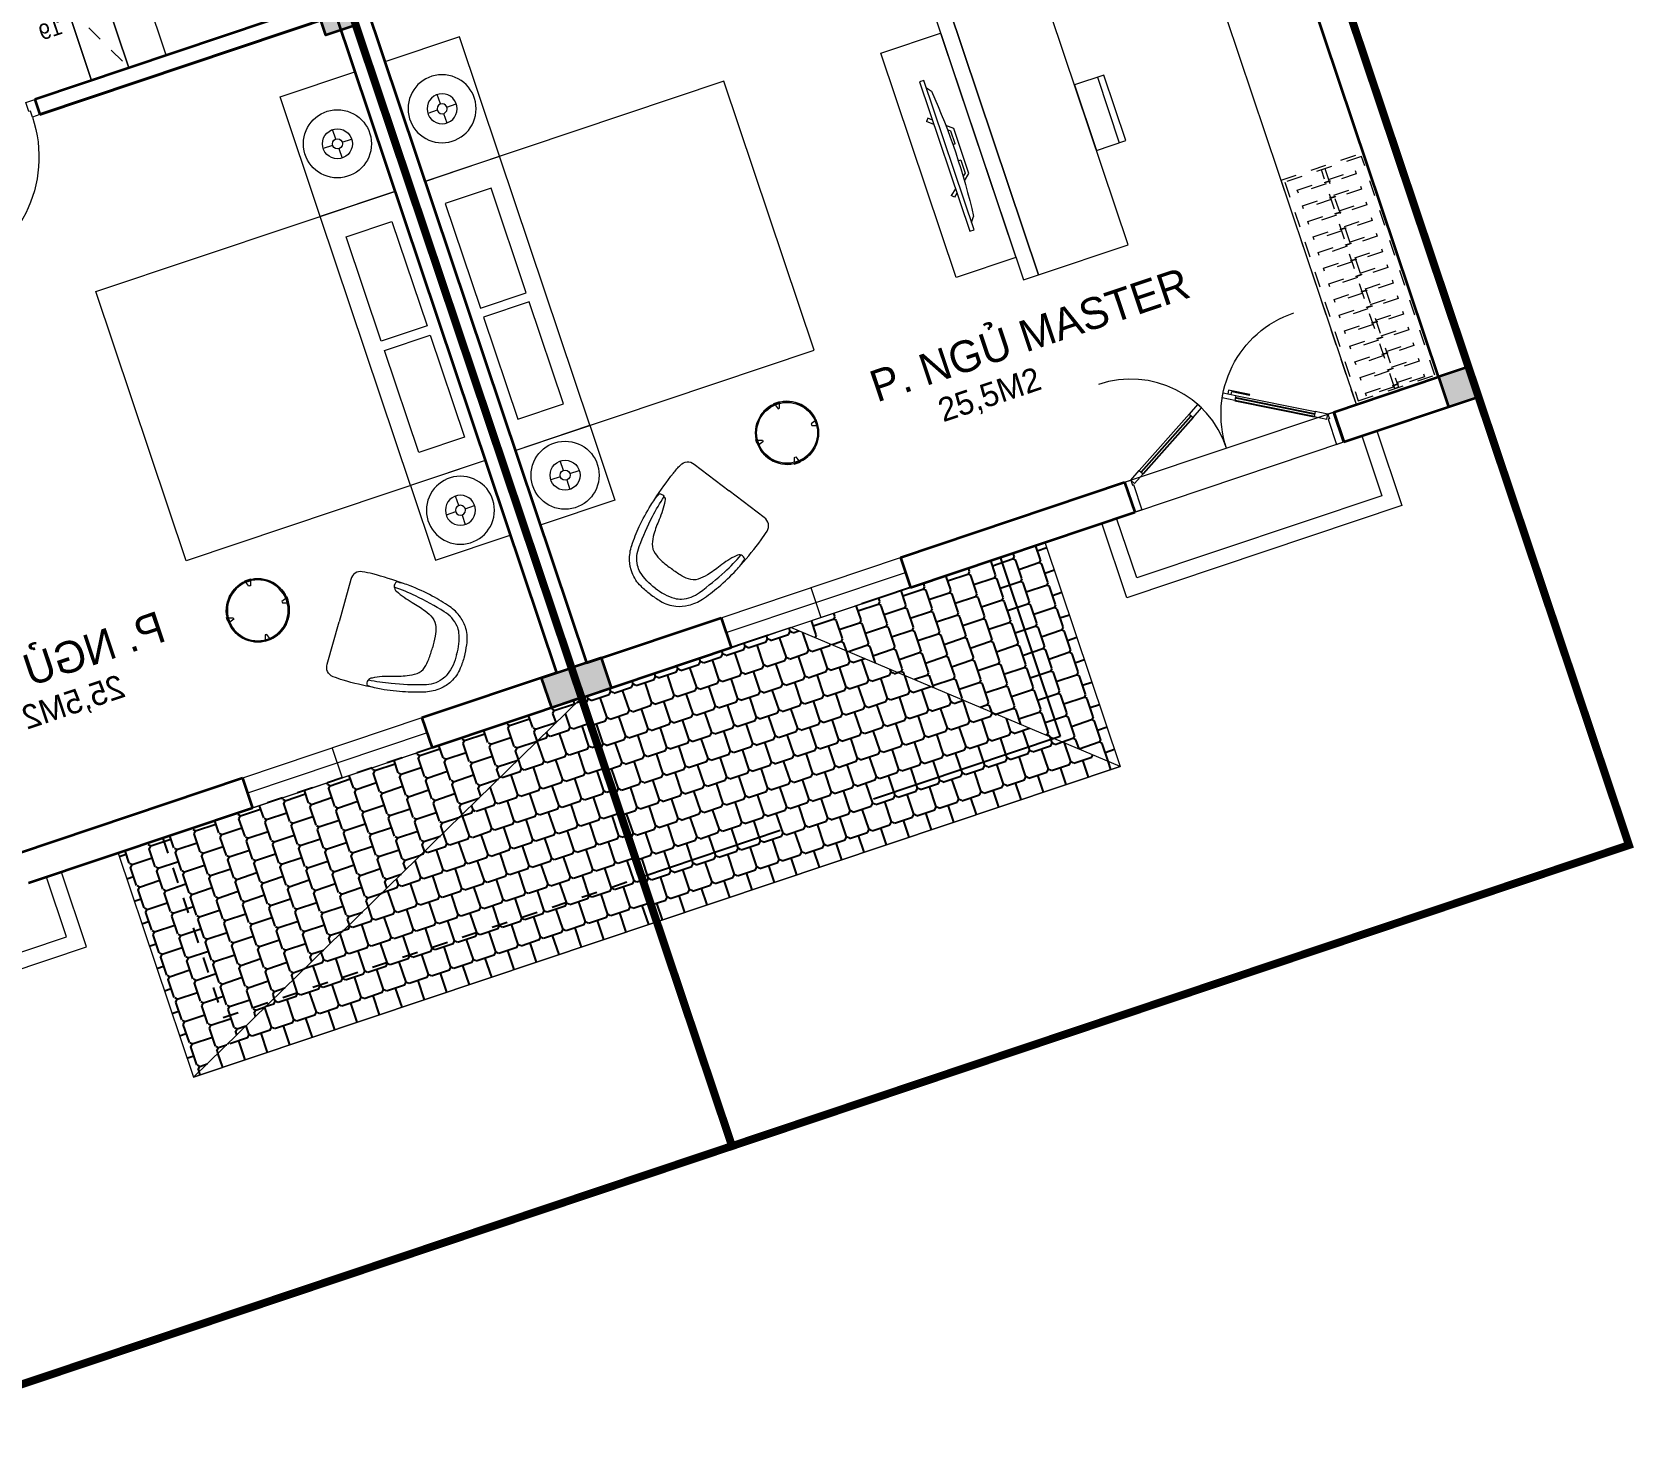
# Model space of a CAD drawing. Header units: metres. Extents: x 568332 to 569219, y 2065964 to 2066430.
# Drawn here: x 568587.47 to 568597.63, y 2066030.24 to 2066039.25 of the extents above; entities that cross this region are included whole.
import ezdxf

# ---------------------------------------------------------------- set-up
doc = ezdxf.new("R2010")
doc.units = ezdxf.units.M
for name, pattern in [('$AUDIT_BAD_LTYPE2', [0]), ('CENTER', [2, 1.25, -0.25, 0.25, -0.25]), ('HIDDEN', [0.375, 0.25, -0.125]), ('HIDDEN2', [0.1875, 0.125, -0.0625]), ('X-5M-G-MB PHONGNGU$0$HIDDEN2', [0.1875, 0.125, -0.0625])]:
    doc.linetypes.add(name, pattern=pattern)
doc.layers.get('0').update_dxf_attribs({"linetype": 'CONTINUOUS'})
doc.layers.get('DEFPOINTS').update_dxf_attribs({"linetype": 'CONTINUOUS'})
for name, color, linetype, lineweight in [('-CENTER', 143, 'CENTER', 13), ('-CONCRETE', 1, 'CONTINUOUS', 35), ('-DIM', 9, 'CONTINUOUS', 13), ('-DOOR', 137, 'CONTINUOUS', 9), ('-FURNITURE', 46, 'CONTINUOUS', 9), ('-KH', 143, 'CONTINUOUS', 13), ('-LINE1', 7, 'CONTINUOUS', 18), ('-STEEL1', 1, 'CONTINUOUS', 35), ('-TEXT', 7, 'CONTINUOUS', 15), ('-WALL', 4, 'CONTINUOUS', 35), ('TEXT25', 2, 'CONTINUOUS', 13)]:
    doc.layers.add(name, color=color, linetype=linetype, lineweight=lineweight)
for name, color, linetype in [('-RANH GIOI LO DAT', 12, 'CONTINUOUS'), ('13. NET HATCH', 252, 'CONTINUOUS'), ('APOLIC', 7, 'CONTINUOUS'), ('ChiaLo', 128, 'CENTER')]:
    doc.layers.add(name, color=color, linetype=linetype)
doc.styles.add('SVN_AVO_thuong', font='')
doc.styles.add('T1', font='', dxfattribs={"height": 200})
doc.styles.get('SVN_AVO_thuong').set_extended_font_data('SVN-Avo')
doc.styles.get('T1').set_extended_font_data('VNgeometric Light')

# ---------------------------------------------------------------- blocks, each defined once
blk = doc.blocks.new('1800X2000')
at = {"layer": '-FURNITURE'}
blk.add_line((325497.3064970744, 17765.29446492715), (325497.3064973904, 19565.2944651944), dxfattribs=at)
for points in [[(323997.3057774993, 19565.2944651944), (325997.3064971831, 19565.2944651944), (325997.3064971831, 17765.29446484288), (323997.3057774993, 17765.29446484288)], [(325612.9490047574, 19390.79434491032), (325919.0064973457, 19390.79434491032), (325919.0064973457, 18691.29434485664), (325612.9490047574, 18691.29434485664)], [(325612.9490046239, 18629.79434491026), (325919.0064972151, 18629.79434491026), (325919.0064972151, 17946.79434485664), (325612.9490046239, 17946.79434485664)]]:
    blk.add_lwpolyline(points, close=True, dxfattribs=at)
blk = doc.blocks.new('A$C7D524948')
at = {"layer": '-FURNITURE'}
for points in [[(-1.862645149230957e-09, 824.9500000011176, 0.02374928999430728), (-77.15000000130385, 820, 0.1110396266945436), (-175.0999999996275, 786.1500000022352, 0.08516816991690027), (-234.9500000011176, 733.25, 0.08855014736123698), (-281.5499999988824, 649.3499999996275, 0.02790636319614463), (-315.9500000011176, 525.5999999996275, 0.02834164487538841), (-340.4000000022352, 372.8000000007451, 0.04711987010175965), (-341.0999999996275, 283.4000000003725, 0.5135274654112972), (-284.5500000007451, 299.9500000011176, 0.05957759956988055), (-242.5500000026077, 413.6500000003725, -0.03446512451505389), (-213.1500000003725, 507.4499999992549, -0.05927668371543007), (-182.7500000009313, 564.2999999988824, -0.1661460996977688), (-133.4500000011176, 600.4000000003725, -0.0525641271264061), (-75.80000000074506, 611.9500000011176, -0.02855401869774651), (-1.862645149230957e-09, 614.6500000003725, -3.543335205159532)], [(-1.862645149230957e-09, 824.9500000011176, -0.02374928999430728), (77.14999999850988, 820.0000000018626, -0.1110396266945436), (175.0999999986961, 786.1500000003725, -0.08516816991690027), (234.9499999992549, 733.25, -0.08855014736123698), (281.5499999988824, 649.3499999996275, -0.02790636319614463), (315.9500000011176, 525.5999999996275, -0.02834164487538841), (340.3999999985099, 372.8000000007451, -0.04711987010175965), (341.0999999996275, 283.4000000022352, -0.5135274654112972), (284.5500000007451, 299.9499999992549, -0.05957759956988055), (242.5499999988824, 413.6499999985099, 0.03446512451505389), (213.1499999994412, 507.4500000011176, 0.05927668371543007), (182.75, 564.3000000007451, 0.1661460996977688), (133.4499999983236, 600.4000000003725, 0.0525641271264061), (75.79999999888241, 611.9499999992549, 0.02855401869774651), (-1.862645149230957e-09, 614.6500000003725, 3.543335205159532)], [(-0.5500000007450581, 774.1500000003725, 0.1055837687742558), (-137.8000000007451, 751.3000000007451, 0.08397584501256396), (-176, 728.25, 0.1493020227225411), (-241.2000000011176, 626.1999999992549, 0.02490854660583826), (-289.25, 424.1500000003725, 0.02643887537121914), (-306.5679914960638, 278.4068524483591, -0.8863330528017872)], [(-0.5500000007450581, 774.1500000003725, -0.1055837687742558), (136.6999999992549, 751.3000000007451, -0.08397584501256396), (174.8999999985099, 728.2500000018626, -0.1493020227225411), (240.0999999986961, 626.1999999992549, -0.02490854660583826), (288.1499999975786, 424.1500000003725, -0.02643887537121914), (305.467991495505, 278.4068524483591, 0.8863330528017872)], [(-342.8562581948936, 328.1164919566363, 0.02267140514630937), (-350.039135296829, 124.5, 0.01212164544072816), (-345.6391352973878, 57.0500000026077, 0.4055082152921144), (-279.3891352973878, 0), (0, 0)], [(342.8562581939623, 328.1164919547737, -0.02267140514630937), (350.0391352958977, 124.5, -0.01212164544072816), (345.6391352955252, 57.05000000074506, -0.4055082152921144), (279.3891352964565, 0), (0, 0)]]:
    blk.add_lwpolyline(points, format="xyb", dxfattribs=at)
blk = doc.blocks.new('tbl1')
at = {"layer": '-FURNITURE'}
for points in [[(-19.7318235830171, 199.0618887953169), (-20.00000000081491, 202.1778609547764), (19.99999999918509, 202.1778609547764), (19.73182358138729, 199.0618887953169), (-8.149072527885437e-10, 200.1778609545727)], [(-202.1778609555913, -20), (-202.1778609555913, 20), (-199.0618887961609, 19.7318235822022), (-200.1778609553294, 9.313225746154785e-10), (-199.0618887961609, -19.73182358033955)], [(202.1778609539615, -20), (199.0618887945311, -19.73182358033955), (200.1778609537287, 9.313225746154785e-10), (200.2090254699579, 19.83055200098897), (202.1778609539615, 20)], [(19.99999999918509, -202.1778609547764), (-20.00000000081491, -202.1778609547764), (-19.7318235830171, -199.061888795346), (-8.149072527885437e-10, -200.1778609546018), (19.73182358138729, -199.061888795346)]]:
    blk.add_hatch(color=256, dxfattribs=at).paths.add_polyline_path(points, flags=0)
at = {"layer": '-FURNITURE', "flags": 128}
for points in [[(-19.7318235830171, 199.061888795346), (-20.00000000081491, 202.1778609547764), (-8.149072527885437e-10, 202.1778609547764), (19.99999999918509, 202.1778609547764), (19.73182358138729, 199.061888795346)], [(-202.1778609555913, 0), (-202.1778609555913, 20), (-199.0618887961609, 19.7318235822022)], [(202.1778609539615, 0), (202.1778609539615, 20), (199.0618887945311, 19.7318235822022)], [(-19.7318235830171, -199.061888795346), (-20.00000000081491, -202.1778609547764), (-8.149072527885437e-10, -202.1778609547764), (19.99999999918509, -202.1778609547764), (19.73182358138729, -199.061888795346)]]:
    blk.add_lwpolyline(points, dxfattribs=at)
for points in [[(14.99999999918509, 193), (-15.00000000081491, 193), (-5.000000000814907, 163), (-8.149072527885437e-10, 163), (4.999999999185093, 163)], [(-193.0000000008149, -15), (-193.0000000008149, 15), (-163.0000000008149, 5), (-163.0000000008149, 0), (-163.0000000008149, -5)], [(192.9999999991851, -15), (192.9999999991851, 15), (162.9999999991851, 5), (162.9999999991851, 0), (162.9999999991851, -5)], [(14.99999999918509, -193), (-15.00000000081491, -193), (-5.000000000814907, -163), (-8.149072527885437e-10, -163), (4.999999999185093, -163)]]:
    blk.add_lwpolyline(points, close=True, dxfattribs=at)
at = {"layer": '-FURNITURE'}
for radius in [200.0000000000002, 193.0000000000002]:
    blk.add_circle((-8.149072527885437e-10, 0), radius, dxfattribs=at)
for radius, start, end in [(199.9999999999999, 90, 270), (199.9999999999998, 270, 90)]:
    blk.add_arc((0, 0), radius, start, end, dxfattribs=at)
blk = doc.blocks.new('12PLMP12')
at = {"color": 0, "linetype": 'ByBlock'}
for p, q in [((-1.25, 0), (-3.75, 0)), ((0, 1.25), (0, 3.75)), ((1.25, 0), (3.75, 0)), ((0, -1.25), (0, -3.75))]:
    blk.add_line(p, q, dxfattribs=at)
for radius in [8.5, 3.75, 1.25]:
    blk.add_circle((0, 0), radius, dxfattribs=at)
blk = doc.blocks.new('*U149')
at = {"linetype": '$AUDIT_BAD_LTYPE2'}
for p, q in [((70, 100), (70, 699.9999999999982)), ((90, 699.9999999999982), (90, 100))]:
    blk.add_line(p, q, dxfattribs=at)
for points in [[(50, 699.9999999999982), (90, 699.9999999999982), (90, 799.9999999999982), (50, 799.9999999999982), (50, 699.9999999999982)], [(50, 702.9059272893337), (50, 100)], [(50, 100), (90, 100), (90, 0), (50, 0), (50, 100)]]:
    blk.add_lwpolyline(points)
for points in [[(118.2698876160139, 594.5156181119073), (118.2698876160139, 764.1349438079906), (90, 764.1349438079906), (90, 735.8650561920058), (112.6159100928053, 735.8650561920058), (112.6159100928053, 594.5156181119073)], [(0, 0), (50, 0), (50, -40), (60, -40), (60, -99.99999999999272), (0, -99.99999999999272)], [(899.9999999999982, 1.3252863207713e-28), (849.9999999999982, 1.3252863207713e-28), (849.9999999999982, -40.00000000000001), (839.9999999999982, -40.00000000000001), (839.9999999999982, -99.99999999999272), (899.9999999999982, -99.99999999999272)]]:
    blk.add_lwpolyline(points, close=True)
at = {"linetype": '$AUDIT_BAD_LTYPE2', "ltscale": 0.3}
blk.add_arc((50, 0), 799.9999999999982, 0, 90, dxfattribs=at)
blk = doc.blocks.new('A$C5C575821')
at = {"layer": '-CONCRETE'}
h = blk.add_hatch(color=256, dxfattribs=at)
h.dxf.hatch_style = 1
h.paths.add_polyline_path([(-0.00237559899687767, 200.0000000000146), (-0.00237559899687767, 1.455191522836685e-11), (199.9976244010031, 1.455191522836685e-11), (199.9976244010031, 200.0000000000146)])
blk.add_lwpolyline([(-0.00237559899687767, 1.455191522836685e-11), (199.9976244010031, 1.455191522836685e-11), (199.9976244010031, 200.0000000000146), (-0.00237559899687767, 200.0000000000146)], close=True, dxfattribs=at)
blk = doc.blocks.new('TRUC M4')
at = {"layer": '-WALL'}
for p in [(-199.9977685408085, 4299.809166678519), (-199.9976244010031, -200.0000000000146)]:
    blk.add_blockref('A$C5C575821', p, dxfattribs=at)
blk = doc.blocks.new('M4- T3')
at = {"layer": '13. NET HATCH'}
h = blk.add_hatch(dxfattribs=at)
h.set_pattern_fill('MAIGO-12', color=256, scale=300)
h.set_pattern_definition([(0, (478994.4757571262, -0.202551839480293), (75, 150), [120, -30, 120, -30]), (90, (478979.4757571262, 14.79744816051971), (-74.99999999999999, 150), [135, -165]), (45, (478964.4757571262, -0.202551839480293), (75.00000000142687, 150.0000000028537), [21.213203436, -403.0508652]), (135, (478994.4757571262, -0.202551839480293), (-75.00000000142686, 150.0000000028537), [21.213203436, -403.0508652])])
edge = h.paths.add_edge_path()
edge.add_line((716772.6841613529, 30041.12960393615), (719872.6873482529, 30041.12960393615))
edge.add_line((719872.6873482529, 30041.12960393615), (716772.7450527956, 31540.69149495072))
edge.add_line((716772.7450527956, 31540.69149495072), (716772.6805305227, 30041.12960393615))
h = blk.add_hatch(dxfattribs=at)
h.set_pattern_fill('MAIGO-12', color=256, scale=300, angle=90)
h.set_pattern_definition([(90, (478904.4757571262, 89.7974481605197), (-150, 75.00000000000001), [120, -30, 120, -30]), (180, (478889.4757571262, 74.7974481605197), (-150, -74.99999999999997), [135, -165]), (135, (478904.4757571262, 59.79744816051971), (-150.0000000028537, 75.00000000142688), [21.213203436, -403.0508652]), (225, (478904.4757571262, 89.7974481605197), (-150.0000000028537, -75.00000000142684), [21.213203436, -403.0508652])])
h.paths.add_polyline_path([(716772.7450527956, 31540.69149495072), (719872.6873482529, 31541.12960393615), (719872.6873482529, 30041.12960393615)])
at = {"layer": '-DOOR'}
for p, q in [((717772.7450527959, 31740.69149495072), (718972.4425598481, 31740.99001779004)), ((717772.7450527959, 31740.69149495072), (718972.7450527959, 31740.69149495072)), ((718372.7450527959, 31740.69149495072), (718372.7947819941, 31540.84080637949)), ((717772.7450527959, 31640.69149495072), (718972.4425598481, 31640.99001779004)), ((717772.7450527959, 31640.69149495072), (718972.7450527959, 31640.69149495072)), ((717772.7450527959, 31540.69149495072), (718972.4425598481, 31540.99001779004)), ((717772.7450527959, 31540.69149495072), (718972.7450527959, 31540.69149495072))]:
    blk.add_line(p, q, dxfattribs=at)
at = {"layer": '-FURNITURE'}
for points in [[(716872.671278632, 35762.06039203522), (716872.6712783822, 34962.0603923422), (717372.6712783822, 34962.06039225443), (717372.671278632, 35762.06039194744)], [(716872.671278632, 32662.0473003573), (716872.6712783822, 33162.06039128899), (717372.6712783822, 33162.06039137665), (717372.671278632, 32662.04730044508)]]:
    blk.add_lwpolyline(points, close=True, dxfattribs=at)
at = {"layer": '-KH', "linetype": 'HIDDEN2', "ltscale": 5}
blk.add_lwpolyline([(718222.5061456382, 37241.25006676912), (718472.3638870139, 36741.25006676912), (718222.5061456382, 36241.25006676912)], dxfattribs=at)
at = {"layer": '-LINE1'}
for p, q in [((717972.6484042627, 36241.25006676912), (717972.6484042627, 37241.25006676912)), ((718222.5061456382, 37241.25006676912), (718222.5061456382, 36241.25006676912)), ((718222.5061456382, 36241.25006676912), (718222.5061456382, 37241.25006676912)), ((718472.3638870139, 37241.25006676912), (718472.3638870139, 36241.25006676912)), ((718472.3638870139, 36241.25006676912), (718472.3638870136, 37241.250066769))]:
    blk.add_line(p, q, dxfattribs=at)
blk.add_lwpolyline([(719872.6873482529, 30041.12960393615), (716772.6805305227, 30041.12960393615), (716772.6805305227, 31540.69149495072), (719872.6873482529, 31540.69149495072)], close=True, dxfattribs=at)
for points in [[(716772.6841613529, 30041.12960393615), (719872.6873482529, 30041.12960393615), (716772.7450527956, 31540.69149495072), (716772.7450527956, 31540.69149495072), (716772.6805305227, 30041.12960393615)], [(716772.7450527956, 31540.69149495072), (719872.6873482529, 31541.12960393615), (719872.6873482529, 30041.12960393615), (716772.7450527956, 31540.69149495072)], [(722092.1770346288, 31540.90689601241), (722092.1770346286, 31040.90689601241), (720252.1770346288, 31041.19976962921), (720252.1770346288, 31541.19976962921)], [(721992.1770346288, 31540.90689601241), (721992.1770346286, 31140.90689601241), (720352.1770346288, 31141.19976962921), (720352.1770346288, 31541.19976962921)]]:
    blk.add_lwpolyline(points, dxfattribs=at)
at = {"layer": '-RANH GIOI LO DAT', "linetype": 'HIDDEN', "ltscale": 10, "const_width": 50}
blk.add_lwpolyline([(716772.6383235147, 48540.98193657298), (722772.6145765688, 48540.98193657286), (722772.6636013242, 28541.00532258167), (716772.6873482702, 28541.00532258167)], close=True, dxfattribs=at)
at = {"layer": '-WALL'}
for p, q in [((716772.7450527956, 31540.69149495072), (716772.7450528115, 40741.25006676854)), ((716972.6685261454, 36240.6303102435), (718852.5126632021, 36240.63030996865)), ((718852.5126632021, 36240.63030996865), (718852.5126632196, 36140.63030926154)), ((716872.6685261519, 36140.63030997587), (718852.5026588845, 36140.63030997296)), ((718852.5126632196, 36140.63030926154), (716872.6685261452, 36140.63031025817)), ((716872.6685261452, 36140.63031025817), (716872.668526137, 31740.69149495072)), ((716872.668526137, 31740.69149495072), (717772.7450527959, 31740.69149495072)), ((717772.7450527959, 31740.69149495072), (717772.7450527959, 31540.69149495072)), ((718972.7450527959, 31740.69149495072), (718972.7450527959, 31540.69149495072)), ((718972.7450527959, 31740.69149495072), (720472.7450527959, 31740.69149495072)), ((716772.7450527956, 31540.69149495072), (717772.7450527959, 31540.69149495072)), ((718972.7450527959, 31540.69149495072), (720472.7450527959, 31540.69149495072))]:
    blk.add_line(p, q, dxfattribs=at)
at = {"layer": 'DEFPOINTS', "linetype": 'HIDDEN', "ltscale": 5}
blk.add_lwpolyline([(719572.6873482529, 30341.12960393615), (716772.6873482526, 30341.12960393615), (716772.6873482526, 31541.12960393615), (719572.6873482529, 31541.12960393615)], close=True, dxfattribs=at)
at = {"layer": '-DIM', "xscale": -1, "rotation": 359.9999999899488}
blk.add_blockref('1800X2000', (1042869.977772024, 15396.76586995907), dxfattribs=at)
at = {"layer": '-DOOR', "rotation": 180}
blk.add_blockref('*U149', (719752.5126632052, 36140.63030851788), dxfattribs=at)
at = {"layer": '-FURNITURE', "extrusion": (0, 0, -1), "xscale": 25.40000000037255, "yscale": 25.40000000037255, "zscale": -25.40000000037254, "rotation": 270}
blk.add_blockref('12PLMP12', (-717122.671278632, 35364.02159718719), dxfattribs=at)
at = {"layer": '-FURNITURE', "xscale": 25.40000000083849, "yscale": 25.40000000083849, "zscale": 25.40000000083849, "rotation": 90.00000002731056}
blk.add_blockref('12PLMP12', (717122.6712792392, 32912.05384588933), dxfattribs=at)
at = {"layer": '-FURNITURE', "rotation": 124.1219197484613}
blk.add_blockref('A$C7D524948', (718077.4618980268, 32486.56401073262), dxfattribs=at)
at = {"layer": '-STEEL1'}
blk.add_blockref('TRUC M4', (716972.3912198066, 31740.84808886312), dxfattribs=at)
at = {"layer": '-WALL'}
blk.add_blockref('tbl1', (718542.8829090591, 32719.05723422677), dxfattribs=at)
at = {"layer": '-TEXT', "style": 'T1'}
blk.add_text('19', height=100, rotation=359.9999999899487, dxfattribs=at).set_placement((718542.0748519821, 36580.96517411566))
at = {"layer": 'TEXT25'}
for s, height, style, p in [('P. NGỦ MASTER', 200, 'SVN_AVO_thuong', (719144.190639803, 32720.04085550671)), ('25,5M2', 150, 'T1', (719502.7080947438, 32466.94924021074))]:
    blk.add_text(s, height=height, rotation=359.9999999899488, dxfattribs=dict(at, style=style)).set_placement(p)
blk = doc.blocks.new('*U189')
at = {"linetype": 'X-5M-G-MB PHONGNGU$0$HIDDEN2'}
for points in [[(0, 600.0000000004657), (0, 0), (1636.196318366162, -5.568266151489479e-10), (1636.196318366162, 599.9999999999088)], [(1616.196318366162, 579.9996613718355), (1616.196318366162, 19.99966137183562), (20, 20.00000000046566), (20, 580.0000000004657)], [(1616.196318366162, 286.6991212949177), (1616.196318366162, 313.0991212948245), (20, 313.0991212953813), (19.99999859370291, 286.6991212952417)], [(113.7817614636733, 319.1750910408318), (109.4317788550979, 319.1750910408318), (109.4317788550979, 280.441767644881), (113.7817614636733, 280.441767644881)], [(227.7817614636733, 319.1750910407849), (223.4317788550979, 319.1750910407849), (223.4317788550979, 280.4417676448341), (227.7817614636733, 280.4417676448341)], [(341.7817614636733, 319.175091040738), (337.4317788550979, 319.175091040738), (337.4317788550979, 280.4417676447872), (341.7817614636733, 280.4417676447872)], [(455.7817614636733, 319.1750910406911), (451.4317788550979, 319.1750910406911), (451.4317788550979, 280.4417676447403), (455.7817614636733, 280.4417676447403)], [(569.7817614636733, 319.1750910406442), (565.431778855098, 319.1750910406442), (565.431778855098, 280.4417676446934), (569.7817614636733, 280.4417676446934)], [(683.7817614636733, 319.1750910405973), (679.431778855098, 319.1750910405973), (679.431778855098, 280.4417676446465), (683.7817614636733, 280.4417676446465)], [(797.7817614636733, 319.1750910405504), (793.431778855098, 319.1750910405504), (793.431778855098, 280.4417676445996), (797.7817614636733, 280.4417676445996)], [(911.7817614636733, 319.1750910405035), (907.431778855098, 319.1750910405035), (907.431778855098, 280.4417676445527), (911.7817614636733, 280.4417676445527)], [(1025.781761463673, 319.1750910404566), (1021.431778855098, 319.1750910404566), (1021.431778855098, 280.4417676445057), (1025.781761463673, 280.4417676445057)], [(1139.781761463673, 319.1750910404097), (1135.431778855098, 319.1750910404097), (1135.431778855098, 280.4417676444588), (1139.781761463673, 280.4417676444588)], [(1253.781761463673, 319.1750910403628), (1249.431778855098, 319.1750910403628), (1249.431778855098, 280.4417676444119), (1253.781761463673, 280.4417676444119)], [(1367.781761463673, 319.1750910403159), (1363.431778855098, 319.1750910403159), (1363.431778855098, 280.441767644365), (1367.781761463673, 280.441767644365)], [(1481.781761463673, 319.175091040269), (1477.431778855098, 319.175091040269), (1477.431778855098, 280.4417676443181), (1481.781761463673, 280.4417676443181)], [(1595.781761463673, 319.175091040222), (1591.431778855098, 319.175091040222), (1591.431778855098, 280.4417676442712), (1595.781761463673, 280.4417676442712)]]:
    blk.add_lwpolyline(points, close=True, dxfattribs=at)
for points in [[(122.2409142897814, 313.1103512093413), (122.2409142897814, 515.2497102723445), (100.1765458012815, 515.2497102723445), (100.1765458012815, 313.1103512093413)], [(236.2409142897814, 313.1103512092944), (236.2409142897814, 515.2497102722975), (214.1765458012815, 515.2497102722975), (214.1765458012815, 313.1103512092944)], [(350.2409142897814, 313.1103512092475), (350.2409142897814, 515.2497102722507), (328.1765458012815, 515.2497102722507), (328.1765458012815, 313.1103512092475)], [(464.2409142897814, 313.1103512092006), (464.2409142897814, 515.2497102722037), (442.1765458012815, 515.2497102722037), (442.1765458012815, 313.1103512092006)], [(578.2409142897814, 313.1103512091537), (578.2409142897814, 515.2497102721569), (556.1765458012815, 515.2497102721569), (556.1765458012815, 313.1103512091537)], [(692.2409142897814, 313.1103512091068), (692.2409142897814, 515.24971027211), (670.1765458012815, 515.24971027211), (670.1765458012815, 313.1103512091068)], [(806.2409142897814, 313.1103512090599), (806.2409142897814, 515.249710272063), (784.1765458012815, 515.249710272063), (784.1765458012815, 313.1103512090599)], [(920.2409142897814, 313.110351209013), (920.2409142897814, 515.2497102720162), (898.1765458012815, 515.2497102720162), (898.1765458012815, 313.110351209013)], [(1034.240914289781, 313.1103512089661), (1034.240914289781, 515.2497102719692), (1012.176545801281, 515.2497102719692), (1012.176545801281, 313.1103512089661)], [(1148.240914289781, 313.1103512089192), (1148.240914289781, 515.2497102719224), (1126.176545801281, 515.2497102719224), (1126.176545801281, 313.1103512089192)], [(1262.240914289781, 313.1103512088723), (1262.240914289781, 515.2497102718754), (1240.176545801281, 515.2497102718754), (1240.176545801281, 313.1103512088723)], [(1376.240914289781, 313.1103512088254), (1376.240914289781, 515.2497102718285), (1354.176545801281, 515.2497102718285), (1354.176545801281, 313.1103512088254)], [(1490.240914289781, 313.1103512087785), (1490.240914289781, 515.2497102717816), (1468.176545801281, 515.2497102717816), (1468.176545801281, 313.1103512087785)], [(1604.240914289781, 313.1103512087315), (1604.240914289781, 515.2497102717347), (1582.176545801281, 515.2497102717347), (1582.176545801281, 313.1103512087315)], [(100.1765458012815, 286.7103512094345), (100.1765458012815, 92.0852110228024), (122.2409142897814, 92.0852110228024), (122.2409142897814, 286.7103512094345)], [(214.1765458012815, 286.7103512093876), (214.1765458012815, 92.08521102275549), (236.2409142897814, 92.08521102275549), (236.2409142897814, 286.7103512093876)], [(328.1765458012815, 286.7103512093407), (328.1765458012815, 92.08521102270858), (350.2409142897814, 92.08521102270858), (350.2409142897814, 286.7103512093407)], [(442.1765458012815, 286.7103512092938), (442.1765458012815, 92.08521102266168), (464.2409142897814, 92.08521102266168), (464.2409142897814, 286.7103512092938)], [(556.1765458012815, 286.7103512092469), (556.1765458012815, 92.08521102261477), (578.2409142897814, 92.08521102261477), (578.2409142897814, 286.7103512092469)], [(670.1765458012815, 286.7103512092), (670.1765458012815, 92.08521102256786), (692.2409142897814, 92.08521102256786), (692.2409142897814, 286.7103512092)], [(784.1765458012815, 286.7103512091531), (784.1765458012815, 92.08521102252095), (806.2409142897814, 92.08521102252095), (806.2409142897814, 286.7103512091531)], [(898.1765458012815, 286.7103512091062), (898.1765458012815, 92.08521102247404), (920.2409142897814, 92.08521102247404), (920.2409142897814, 286.7103512091062)], [(1012.176545801281, 286.7103512090592), (1012.176545801281, 92.08521102242715), (1034.240914289781, 92.08521102242715), (1034.240914289781, 286.7103512090592)], [(1126.176545801281, 286.7103512090123), (1126.176545801281, 92.08521102238024), (1148.240914289781, 92.08521102238024), (1148.240914289781, 286.7103512090123)], [(1240.176545801281, 286.7103512089654), (1240.176545801281, 92.08521102233333), (1262.240914289781, 92.08521102233333), (1262.240914289781, 286.7103512089654)], [(1354.176545801281, 286.7103512089186), (1354.176545801281, 92.08521102228642), (1376.240914289781, 92.08521102228642), (1376.240914289781, 286.7103512089186)], [(1468.176545801281, 286.7103512088717), (1468.176545801281, 92.0852110222395), (1490.240914289781, 92.0852110222395), (1490.240914289781, 286.7103512088717)], [(1582.176545801281, 286.7103512088247), (1582.176545801281, 92.0852110221926), (1604.240914289781, 92.0852110221926), (1604.240914289781, 286.7103512088247)]]:
    blk.add_lwpolyline(points, dxfattribs=at)
blk = doc.blocks.new('XR.MB.LM123$0$tvi 1')
blk.add_lwpolyline([(28.54445810673496, -2.291926648467779e-10), (28.54445810673496, -999.9999999999964), (-7.275957614183426e-12, -1000), (0, 0)], close=True)
for points in [[(28.54445810680045, -50.31958968611434), (52.37372755713295, -80.86315460130209)], [(-24.09820395050338, -235.5599978379832), (-39.09879504836863, -251.7939635238108)], [(0, -284.7849796677438), (-39.09879504836863, -251.7939635238108)], [(0, -255.9952397129928), (-24.09820395050338, -235.5599978379832)], [(69.66229681991535, -315.0836646851385), (111.1934016081432, -350.2927865858655), (111.193401608034, -649.712917566063), (69.68611289083492, -684.9110379843005)], [(89.09002233762294, -445.7449799550195), (89.09002233762294, -359.9578938602899), (70.91298945683957, -344.6203678706661)], [(89.09002233762294, -445.7449799550195), (73.49991829216015, -445.7449799550232)], [(89.09002233768115, -554.2550200447404), (89.09002233773936, -640.0421061392371), (70.91298945678864, -655.3796321293303)], [(89.09002233768115, -554.2550200447404), (73.49991829216015, -554.2550200447404)], [(0, -715.2150203320198), (-39.09879504836863, -748.2060364759491)], [(-24.09820395050338, -764.4400021620095), (-39.09879504836863, -748.2060364759491)], [(0, -744.004760287), (-24.09820395050338, -764.4400021620095)], [(28.54445810674224, -949.680410313882), (52.37372755713295, -919.1368453984578)]]:
    blk.add_lwpolyline(points)
blk.add_arc((-4025.16618952866, -499.9999999999964), 4099.025185406737, 354.1310878512652, 5.868912148527433)
blk = doc.blocks.new('X-5M-G-MB PHONGNGU$0$A$C25DB0C3F')
at = {"elevation": -1.640194e-10}
for points in [[(197.042397281708, 437.8598038521595), (197.0369402521756, -4.041241481900215e-06), (2.670008689165115e-05, 0.002451622160151601), (0.005483729648403823, 437.8622595155612)], [(0.005483729648403823, 437.8622595155612), (197.0369402521756, 437.8622595153283), (197.0369402521756, -4.041241481900215e-06), (0.005483729648403823, -4.041226929984987e-06)]]:
    blk.add_lwpolyline(points, close=True, dxfattribs=at)
at = {"elevation": -1.640194e-10, "flags": 128}
blk.add_lwpolyline([(43.79146451898851, 437.8617138124537), (43.78600748942699, 0.001905919052660465)], dxfattribs=at)
blk = doc.blocks.new('*U158')
at = {"ltscale": 0.3}
for points in [[(883.1181818181984, 0, 0.4142135623730951), (50, 833.1181818181983, 0.4142135623730951)], [(883.1181818181987, 0, -0.4142135623730951), (1672, 788.8818181818017, -0.4142135623730951)]]:
    blk.add_lwpolyline(points, format="xyb", dxfattribs=at)
for points in [[(579.4118712052259, 338.2993408026529), (726.3065162308206, 423.1090036506945), (740.4414600388276, 398.6265628130954), (715.9590192012537, 384.491619005103), (704.651064154851, 404.0775716751773), (582.2388599668302, 333.4028526351281)], [(0, 0), (50, 0), (50, -40), (60, -40), (60, -245.9999999543969), (0, -245.9999999543969)], [(1722, 0), (1672, 0), (1672, -40), (1662, -40), (1662, -245.9999999543969), (1722, -245.9999999543969)]]:
    blk.add_lwpolyline(points, close=True)
for points in [[(684.8989694308187, 366.5590909090992), (704.8989694308187, 331.9180747577217), (791.5015098092625, 381.9180747577217), (771.5015098092625, 416.5590909090993), (684.8989694308187, 366.5590909090992)], [(1075.410845249347, 344.4409090909007), (1055.410845249347, 309.7998929395233), (968.8083048709033, 359.7998929395233), (988.8083048709033, 394.4409090909007), (1075.410845249347, 344.4409090909007)], [(687.4155762849338, 368.012054553767), (136.6025403784439, 50.00000000000001)], [(1072.894238395232, 345.8938727355685), (1585.397459621556, 50)], [(136.6025403784439, 50.00000000000001), (156.6025403784439, 15.35898384862247), (70, -34.64101615137755), (50, 0), (136.6025403784439, 50.00000000000001)], [(1585.397459621556, 50), (1565.397459621556, 15.35898384862253), (1652, -34.64101615137747), (1672, 0), (1585.397459621556, 50)]]:
    blk.add_lwpolyline(points)
at = {"layer": 'APOLIC', "linetype": '$AUDIT_BAD_LTYPE2'}
for p, q in [((146.6025403784439, 32.67949192431124), (694.8989694308187, 349.2385828334104)), ((704.8989694308187, 331.9180747577217), (156.6025403784439, 15.35898384862247)), ((1055.410845249347, 309.7998929395233), (1565.397459621556, 15.35898384862253)), ((1575.397459621556, 32.67949192431115), (1065.410845249347, 327.1204010152119))]:
    blk.add_line(p, q, dxfattribs=at)
blk = doc.blocks.new('TRUC M8')
at = {"layer": '-WALL'}
for p in [(-199.9976244010031, -200), (5600.115902325633, -199.9857825259969)]:
    blk.add_blockref('A$C5C575821', p, dxfattribs=at)
blk = doc.blocks.new('A$C0C865DDF')
at = {"layer": '13. NET HATCH'}
h = blk.add_hatch(dxfattribs=at)
h.set_pattern_fill('MAIGO-12', color=256, scale=0.3, angle=108.5513592850714)
h.set_pattern_definition([(108.5513592850713, (-295.6863821985899, 149.3277827179991), (-0.1660674215459326, 0.02337972414476965), [0.12, -0.03, 0.12, -0.03]), (198.5513592850714, (-295.695830462384, 149.3087898164522), (-0.1183442322433753, -0.1188261027498843), [0.135, -0.165]), (153.5513592850714, (-295.6768375608372, 149.299341552658), (-0.166067421549092, 0.02337972414521445), [0.021213203436, -0.4030508652000001]), (243.5513592850714, (-295.6863821985899, 149.3277827179991), (-0.1183442322456267, -0.1188261027521449), [0.02121320343600001, -0.4030508652000001])])
h.paths.add_polyline_path([(6.759584292769432, 3.313350428361446), (8.371250330936164, 3.854213240323588), (8.848482223926112, 2.432154971407726)])
h = blk.add_hatch(dxfattribs=at)
h.set_pattern_fill('MAIGO-12', color=256, scale=0.3, angle=18.55135928507137)
h.set_pattern_definition([(18.55135928507137, (-295.5724247889593, 149.2710931354668), (0.02337972414476964, 0.1660674215459326), [0.12, -0.03, 0.12, -0.03]), (108.5513592850713, (-295.5914176905062, 149.280541399261), (-0.1188261027498843, 0.1183442322433753), [0.135, -0.165]), (63.55135928507137, (-295.6008659543004, 149.2615484977141), (0.02337972414521444, 0.166067421549092), [0.021213203436, -0.4030508652000001]), (153.5513592850714, (-295.5724247889593, 149.2710931354668), (-0.1188261027521449, 0.1183442322456267), [0.021213203436, -0.4030508652000001])])
edge = h.paths.add_edge_path()
edge.add_line((5.909558780142106, 1.445874711964279), (8.848482223926112, 2.432154971407726))
edge.add_line((8.848482223926112, 2.432154971407726), (6.760139023535885, 3.313074470264837))
edge.add_line((6.760139023535885, 3.313074470264837), (5.432524000992998, 2.867537009529769))
edge.add_line((5.432524000992998, 2.867537009529769), (5.90955533797387, 1.445873556658626))
at = {"layer": '-DOOR'}
for p, q in [((8.876636811997741, 4.234316781396046), (10.20389119628817, 4.679733214899898)), ((8.940267730969936, 4.044709012145177), (10.26752211537678, 4.490125445649028)), ((6.316931927809492, 3.375299373874441), (7.454196791513823, 3.757271660026163)), ((6.316931927809492, 3.375299373874441), (7.454578542965464, 3.757084888406098)), ((6.348747387412004, 3.280495489481837), (7.48601225099992, 3.662467775633559)), ((6.348747387412004, 3.280495489481837), (7.486394002567977, 3.662281003780663)), ((6.380562846898101, 3.185691604856402), (7.517827710602432, 3.567663891008124)), ((6.380562846898101, 3.185691604856402), (7.518209462054074, 3.567477119155228)), ((6.885755235445686, 3.566192131256685), (6.949385795625858, 3.376741736661643))]:
    blk.add_line(p, q, dxfattribs=at)
at = {"layer": '-FURNITURE'}
for points in [[(10.34603079326916, 4.727700820425525), (8.94630197843071, 8.8987989902962), (9.467723905923776, 9.073784206295386), (10.86745272064582, 4.902686036424711)], [(8.329497705795802, 5.54997392068617), (8.898321575950831, 5.740866866661236), (8.325643304153346, 7.447336789686233), (7.756819434114732, 7.256443843711168)], [(7.756819434463978, 7.256443843711168), (7.662015549489297, 7.22462838422507), (8.234693821286783, 5.518158460967243), (8.329497706261463, 5.54997392068617)], [(4.184210031526163, 6.901350694941357), (4.43873370741494, 6.142919618403539), (4.912753130425699, 6.301996916066855), (4.658229454536922, 7.060427992604673)], [(7.807657281984575, 5.533392045181245), (7.330513077089563, 6.955189022235572), (7.709729177644476, 7.082451049005613), (8.186873382539488, 5.660654071951285)], [(5.170493442215957, 3.962417860981077), (5.011411979445256, 4.43644969468005), (5.4854314023396, 4.595526992343366), (5.644512865226716, 4.121495158877224)]]:
    blk.add_lwpolyline(points, close=True, dxfattribs=at)
at = {"layer": '-LINE1'}
blk.add_line((8.848482223926112, 2.432154971407726), (6.759584292769432, 3.313350428361446), dxfattribs=at)
for points in [[(10.47548362740781, 4.560142947593704), (10.63456092507113, 4.08612352469936), (8.89007626939565, 3.500996724935248), (8.730998971732333, 3.975016147829592)], [(10.38067974278238, 4.528327488107607), (10.50794158084318, 4.149111949838698), (8.953064694418572, 3.62761606904678), (8.825802856241353, 4.006831607315689)], [(6.759584292769432, 3.313350428361446), (8.371250330936164, 3.854213240323588), (8.848482223926112, 2.432154971407726), (6.759584292769432, 3.313350428361446)], [(5.909558780142106, 1.445874711964279), (8.848482223926112, 2.432154971407726), (6.760139023535885, 3.313074470264837), (5.432524000992998, 2.867537009529769), (5.90955533797387, 1.445873556658626)]]:
    blk.add_lwpolyline(points, dxfattribs=at)
blk.add_lwpolyline([(8.848482223926112, 2.432154971407726), (5.90955533797387, 1.445873556658626), (5.432462831377052, 2.86751648131758), (8.371389717329293, 3.853797896066681)], close=True, dxfattribs=at)
at = {"layer": '-RANH GIOI LO DAT', "linetype": 'HIDDEN', "ltscale": 10, "const_width": 0.05}
blk.add_lwpolyline([(0.02370229118969291, 18.98443878442049), (5.711912853876129, 20.89335880125873), (12.07504379795864, 1.932619650382549), (6.386833235155791, 0.02369963331148028)], close=True, dxfattribs=at)
at = {"layer": '-WALL'}
for p, q in [((5.432524000992998, 2.867537009529769), (2.505324011552148, 11.59002394019626)), ((9.052631961647421, 10.938744580606), (11.12067203293554, 4.776436041574925)), ((10.86743624985684, 4.902413866482675), (9.467877408256754, 9.073828101158142)), ((4.063763662939891, 7.260248807724565), (5.463624416268431, 3.088935890933499)), ((10.20389119628817, 4.679733214899898), (10.86743624985684, 4.902413866482675)), ((10.26752211537678, 4.490125445649028), (11.12067203293554, 4.776436041574925)), ((10.20389119628817, 4.679733214899898), (10.26752211537678, 4.490125445649028)), ((10.26752211537678, 4.490125445649028), (10.20389119628817, 4.679733214899898)), ((7.454578542965464, 3.757084888406098), (8.876636811997741, 4.234316781396046)), ((8.876636811997741, 4.234316781396046), (8.940267730969936, 4.044709012145177)), ((7.518209462054074, 3.567477119155228), (8.940267730969936, 4.044709012145177)), ((7.454578542965464, 3.757084888406098), (7.518209462054074, 3.567477119155228)), ((5.463624416268431, 3.088935890933499), (6.316931927809492, 3.375299373874441)), ((6.316931927809492, 3.375299373874441), (6.380562846898101, 3.185691604856402)), ((5.432524000992998, 2.867537009529769), (6.380562846898101, 3.185691604856402))]:
    blk.add_line(p, q, dxfattribs=at)
at = {"layer": 'DEFPOINTS', "linetype": 'HIDDEN', "ltscale": 5}
blk.add_lwpolyline([(8.4686241914751, 2.621120246592909), (5.814115422777832, 1.730287379585207), (5.43232990836259, 2.867933994857594), (8.086838677059859, 3.758766861865297)], close=True, dxfattribs=at)
at = {"layer": '-DIM', "xscale": -0.001, "yscale": 0.001, "zscale": 0.001, "rotation": 18.55135927502008}
blk.add_blockref('1800X2000', (319.7216323048342, 91.31180151132867), dxfattribs=at)
at = {"layer": '-DOOR', "xscale": -0.000813008130081301, "yscale": 0.0008130081300813009, "zscale": 0.0008130081300813009, "rotation": 18.55135928507132}
blk.add_blockref('*U158', (10.20389119628817, 4.679733214899898), dxfattribs=at)
at = {"layer": '-FURNITURE', "extrusion": (0, 0, -1)}
for name, p, xscale, yscale, zscale, rotation in [('12PLMP12', (-4.547857614699751, 6.60353310406208), 0.02540000000037255, 0.02540000000037255, -0.02540000000037254, 251.4486407149286), ('XR.MB.LM123$0$tvi 1', (-7.894529807148501, 5.826092155417427), 0.001, 0.001, 0.001, 161.4449509925202), ('*U189', (-10.39034979860298, 6.324625805718824), 0.0009166666666659741, 0.0009166666666659741, -0.000916666666665974, 251.4486407149287)]:
    blk.add_blockref(name, p, dxfattribs=dict(at, xscale=xscale, yscale=yscale, zscale=zscale, rotation=rotation))
at = {"layer": '-FURNITURE'}
for name, p, xscale, yscale, zscale, rotation in [('X-5M-G-MB PHONGNGU$0$A$C25DB0C3F', (8.884289659094065, 6.401982616167516), -0.001, 0.001, 0.001, 18.55064520997387), ('12PLMP12', (5.32796242297627, 4.278972426895052), 0.02540000000083848, 0.02540000000083848, 0.02540000000083848, 108.5513593123819), ('A$C7D524948', (6.368512565735728, 4.179362557595596), 0.001, 0.001, 0.001, 142.6732790335327)]:
    blk.add_blockref(name, p, dxfattribs=dict(at, xscale=xscale, yscale=yscale, zscale=zscale, rotation=rotation))
at = {"layer": '-STEEL1', "xscale": 0.001, "yscale": 0.001, "zscale": 0.001, "rotation": 18.55135928507137}
blk.add_blockref('TRUC M8', (5.558252836577594, 3.120616619475186), dxfattribs=at)
at = {"layer": '-WALL', "xscale": 0.001, "yscale": 0.001, "zscale": 0.001, "rotation": 18.55135928507137}
blk.add_blockref('tbl1', (6.735780976479873, 4.54785099835135), dxfattribs=at)
at = {"layer": 'TEXT25'}
for s, height, style, p in [('P. NGỦ MASTER', 0.2, 'SVN_AVO_thuong', (7.305531119927764, 4.740092327352613)), ('25,5M2', 0.15, 'T1', (7.725941854645498, 4.614215620327741))]:
    blk.add_text(s, height=height, rotation=18.55136388587766, dxfattribs=dict(at, style=style)).set_placement(p)

msp = doc.modelspace()

# ---------------------------------------------------------------- linework, layer by layer
at = {"layer": 'ChiaLo', "ltscale": 5}
for points in [[(568529.6626277395, 2066032.391429377), (568591.2327616353, 2066053.054063945), (568597.5959000195, 2066034.093302624)], [(568585.5445332387, 2066051.14512243), (568591.9076716229, 2066032.184361109)]]:
    msp.add_lwpolyline(points, dxfattribs=at)

# ---------------------------------------------------------------- next in the draw order: block references
at = {"layer": '-CENTER', "color": 2, "true_color": 0xf1eb1f, "xscale": -0.001, "yscale": 0.001, "zscale": 0.001, "rotation": 18.55170734854561}
msp.add_blockref('M4- T3', (569280.5151035053, 2066233.175312253), dxfattribs=at)

# ---------------------------------------------------------------- next in the draw order: block references
msp.add_blockref('A$C0C865DDF', (568585.5208383878, 2066032.160661476))

doc.saveas('drawing.dxf')
